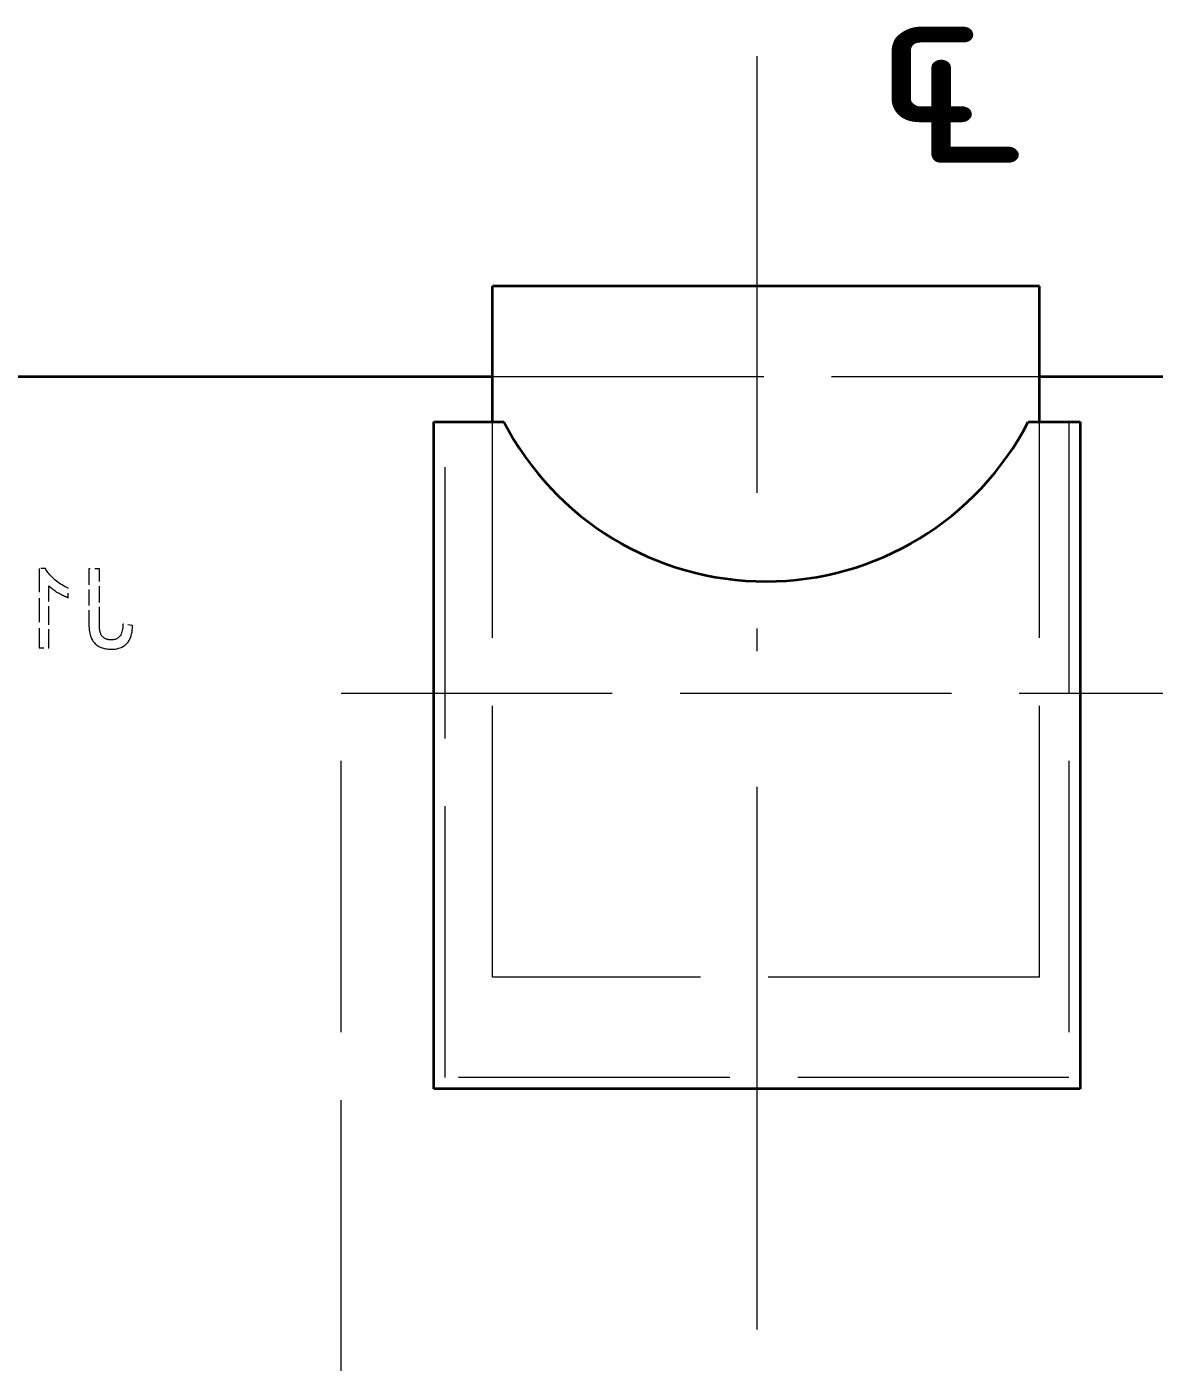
# Model space of a CAD drawing. Extents: x 23 to 417, y 3 to 294.
# Drawn here: x 254.18 to 279.12, y 127.89 to 157.42 of the extents above; entities that cross this region are included whole.
import ezdxf
from ezdxf.enums import TextEntityAlignment as Align

# ---------------------------------------------------------------- set-up
doc = ezdxf.new("R2010")
doc.units = 0
doc.linetypes.add('DASHDOT', pattern=[18.5, 12, -3, 0.5, -3])
doc.linetypes.add('DASHED', pattern=[15, 12, -3])
doc.layers.get('0').update_dxf_attribs({"lineweight": 13})
doc.styles.add('GDT', font='gdt.shx')

# ---------------------------------------------------------------- blocks, each defined once
blk = doc.blocks.new('BLOCK3502')
at = {"color": 7, "lineweight": 13, "style": 'GDT'}
blk.add_text('q', height=7, dxfattribs=at).set_placement((5.2, 58.465), (10.333, 58.465), align=Align.FIT)
blk = doc.blocks.new('BLOCK3528')
at = {"color": 7, "lineweight": 35, "ltscale": 0.15}
for p, q in [((-11.7, 46.3), (-11.7, 52.3)), ((12.5, 46.3), (12.5, 52.3))]:
    blk.add_line(p, q, dxfattribs=at)
at = {"color": 7, "lineweight": 35}
for p, q in [((12.5, 52.3), (-11.7, 52.3)), ((-81, 48.3), (-11.7, 48.3)), ((-14.3, 16.8), (-14.3, 46.3)), ((14.3, 46.3), (14.3, 16.8)), ((14.3, 16.8), (-14.3, 16.8))]:
    blk.add_line(p, q, dxfattribs=at)
at = {"color": 7, "linetype": 'DASHED', "lineweight": 13}
for p, q in [((-11.7, 48.3), (12.5, 48.3)), ((-13.8, 17.3), (-13.8, 46.3)), ((-11.7, 21.744), (-11.7, 46.3)), ((12.5, 21.744), (12.5, 46.3)), ((13.8, 46.3), (13.8, 17.3)), ((-18.4, -10.7), (-18.4, 34.3)), ((-18.4, 34.3), (41.6, 34.3)), ((12.5, 21.744), (-11.7, 21.744)), ((13.8, 17.3), (-13.8, 17.3))]:
    blk.add_line(p, q, dxfattribs=at)
at = {"color": 7, "lineweight": 35, "ltscale": 0.195}
blk.add_line((12.5, 48.3), (20.3, 48.3), dxfattribs=at)
at = {"color": 7, "lineweight": 35, "ltscale": 0.0775}
blk.add_line((-14.3, 46.3), (-11.2, 46.3), dxfattribs=at)
at = {"color": 7, "lineweight": 35, "ltscale": 0.0575}
blk.add_line((12, 46.3), (14.3, 46.3), dxfattribs=at)
at = {"color": 7, "linetype": 'DASHED', "lineweight": 13, "ltscale": 0.006924}
blk.add_line((-31.48, 39.815), (-31.756, 39.815), dxfattribs=at)
at = {"color": 7, "linetype": 'DASHED', "lineweight": 13, "ltscale": 0.087858}
blk.add_line((-31.756, 39.815), (-31.756, 36.3), dxfattribs=at)
at = {"color": 7, "linetype": 'DASHED', "lineweight": 13, "ltscale": 0.001286}
blk.add_line((-31.456, 39.769), (-31.48, 39.815), dxfattribs=at)
at = {"color": 7, "linetype": 'DASHED', "lineweight": 13, "ltscale": 0.001331}
blk.add_line((-31.428, 39.723), (-31.456, 39.769), dxfattribs=at)
at = {"color": 7, "linetype": 'DASHED', "lineweight": 13, "ltscale": 0.001379}
blk.add_line((-31.398, 39.677), (-31.428, 39.723), dxfattribs=at)
at = {"color": 7, "linetype": 'DASHED', "lineweight": 13, "ltscale": 0.001429}
for p, q in [((-31.365, 39.631), (-31.398, 39.677)), ((-28.807, 36.261), (-28.751, 36.252))]:
    blk.add_line(p, q, dxfattribs=at)
at = {"color": 7, "linetype": 'DASHED', "lineweight": 13, "ltscale": 0.001483}
blk.add_line((-31.328, 39.584), (-31.365, 39.631), dxfattribs=at)
at = {"color": 7, "linetype": 'DASHED', "lineweight": 13, "ltscale": 0.001538}
blk.add_line((-31.288, 39.537), (-31.328, 39.584), dxfattribs=at)
at = {"color": 7, "linetype": 'DASHED', "lineweight": 13, "ltscale": 0.011579}
blk.add_line((-29.092, 39.8), (-29.555, 39.8), dxfattribs=at)
at = {"color": 7, "linetype": 'DASHED', "lineweight": 13, "ltscale": 0.059627}
blk.add_line((-29.555, 39.8), (-29.555, 37.415), dxfattribs=at)
at = {"color": 7, "linetype": 'DASHED', "lineweight": 13, "ltscale": 0.060283}
blk.add_line((-29.092, 37.389), (-29.092, 39.8), dxfattribs=at)
at = {"color": 7, "linetype": 'DASHED', "lineweight": 13, "ltscale": 0.06846}
blk.add_line((-31.327, 36.3), (-31.327, 39.039), dxfattribs=at)
at = {"color": 7, "linetype": 'DASHED', "lineweight": 13, "ltscale": 0.00109}
blk.add_line((-31.327, 39.039), (-31.295, 39.009), dxfattribs=at)
at = {"color": 7, "linetype": 'DASHED', "lineweight": 13, "ltscale": 0.001126}
blk.add_line((-31.295, 39.009), (-31.261, 38.98), dxfattribs=at)
at = {"color": 7, "linetype": 'DASHED', "lineweight": 13, "ltscale": 0.001595}
blk.add_line((-31.245, 39.49), (-31.288, 39.537), dxfattribs=at)
at = {"color": 7, "linetype": 'DASHED', "lineweight": 13, "ltscale": 0.001655}
blk.add_line((-31.199, 39.443), (-31.245, 39.49), dxfattribs=at)
at = {"color": 7, "linetype": 'DASHED', "lineweight": 13, "ltscale": 0.001715}
blk.add_line((-31.15, 39.395), (-31.199, 39.443), dxfattribs=at)
at = {"color": 7, "linetype": 'DASHED', "lineweight": 13, "ltscale": 0.001778}
blk.add_line((-31.098, 39.347), (-31.15, 39.395), dxfattribs=at)
at = {"color": 7, "linetype": 'DASHED', "lineweight": 13, "ltscale": 0.001815}
blk.add_line((-31.043, 39.299), (-31.098, 39.347), dxfattribs=at)
at = {"color": 7, "linetype": 'DASHED', "lineweight": 13, "ltscale": 0.001826}
blk.add_line((-30.986, 39.253), (-31.043, 39.299), dxfattribs=at)
at = {"color": 7, "linetype": 'DASHED', "lineweight": 13, "ltscale": 0.00184}
blk.add_line((-30.928, 39.208), (-30.986, 39.253), dxfattribs=at)
at = {"color": 7, "linetype": 'DASHED', "lineweight": 13, "ltscale": 0.001855}
blk.add_line((-30.867, 39.165), (-30.928, 39.208), dxfattribs=at)
at = {"color": 7, "linetype": 'DASHED', "lineweight": 13, "ltscale": 0.001872}
blk.add_line((-30.805, 39.123), (-30.867, 39.165), dxfattribs=at)
at = {"color": 7, "linetype": 'DASHED', "lineweight": 13, "ltscale": 0.00189}
blk.add_line((-30.741, 39.083), (-30.805, 39.123), dxfattribs=at)
at = {"color": 7, "linetype": 'DASHED', "lineweight": 13, "ltscale": 0.00191}
blk.add_line((-30.675, 39.044), (-30.741, 39.083), dxfattribs=at)
at = {"color": 7, "linetype": 'DASHED', "lineweight": 13, "ltscale": 0.001932}
blk.add_line((-30.608, 39.007), (-30.675, 39.044), dxfattribs=at)
at = {"color": 7, "linetype": 'DASHED', "lineweight": 13, "ltscale": 0.001955}
blk.add_line((-30.538, 38.971), (-30.608, 39.007), dxfattribs=at)
at = {"color": 7, "linetype": 'DASHED', "lineweight": 13, "ltscale": 0.001163}
for p, q in [((-31.261, 38.98), (-31.225, 38.95)), ((-30.592, 38.572), (-30.55, 38.553))]:
    blk.add_line(p, q, dxfattribs=at)
at = {"color": 7, "linetype": 'DASHED', "lineweight": 13, "ltscale": 0.001201}
for p, q in [((-31.225, 38.95), (-31.187, 38.92)), ((-30.636, 38.592), (-30.592, 38.572))]:
    blk.add_line(p, q, dxfattribs=at)
at = {"color": 7, "linetype": 'DASHED', "lineweight": 13, "ltscale": 0.001239}
blk.add_line((-31.187, 38.92), (-31.147, 38.891), dxfattribs=at)
at = {"color": 7, "linetype": 'DASHED', "lineweight": 13, "ltscale": 0.001278}
blk.add_line((-31.147, 38.891), (-31.106, 38.861), dxfattribs=at)
at = {"color": 7, "linetype": 'DASHED', "lineweight": 13, "ltscale": 0.001318}
blk.add_line((-31.106, 38.861), (-31.062, 38.832), dxfattribs=at)
at = {"color": 7, "linetype": 'DASHED', "lineweight": 13, "ltscale": 0.001358}
blk.add_line((-31.062, 38.832), (-31.017, 38.802), dxfattribs=at)
at = {"color": 7, "linetype": 'DASHED', "lineweight": 13, "ltscale": 0.001399}
blk.add_line((-31.017, 38.802), (-30.969, 38.772), dxfattribs=at)
at = {"color": 7, "linetype": 'DASHED', "lineweight": 13, "ltscale": 0.00144}
for p, q in [((-30.969, 38.772), (-30.92, 38.743)), ((-30.92, 38.743), (-30.87, 38.714))]:
    blk.add_line(p, q, dxfattribs=at)
at = {"color": 7, "linetype": 'DASHED', "lineweight": 13, "ltscale": 0.0014}
blk.add_line((-30.87, 38.714), (-30.821, 38.686), dxfattribs=at)
at = {"color": 7, "linetype": 'DASHED', "lineweight": 13, "ltscale": 0.001359}
blk.add_line((-30.821, 38.686), (-30.773, 38.661), dxfattribs=at)
at = {"color": 7, "linetype": 'DASHED', "lineweight": 13, "ltscale": 0.001319}
blk.add_line((-30.773, 38.661), (-30.726, 38.636), dxfattribs=at)
at = {"color": 7, "linetype": 'DASHED', "lineweight": 13, "ltscale": 0.00128}
blk.add_line((-30.726, 38.636), (-30.681, 38.613), dxfattribs=at)
at = {"color": 7, "linetype": 'DASHED', "lineweight": 13, "ltscale": 0.00124}
blk.add_line((-30.681, 38.613), (-30.636, 38.592), dxfattribs=at)
at = {"color": 7, "linetype": 'DASHED', "lineweight": 13, "ltscale": 0.001125}
blk.add_line((-30.55, 38.553), (-30.508, 38.536), dxfattribs=at)
at = {"color": 7, "linetype": 'DASHED', "lineweight": 13, "ltscale": 0.001979}
blk.add_line((-30.467, 38.936), (-30.538, 38.971), dxfattribs=at)
at = {"color": 7, "linetype": 'DASHED', "lineweight": 13, "ltscale": 0.001088}
blk.add_line((-30.508, 38.536), (-30.467, 38.521), dxfattribs=at)
at = {"color": 7, "linetype": 'DASHED', "lineweight": 13, "ltscale": 0.010385}
blk.add_line((-30.467, 38.521), (-30.467, 38.936), dxfattribs=at)
at = {"color": 7, "linetype": 'DASHED', "lineweight": 13, "ltscale": 0.002147}
blk.add_line((-29.555, 37.415), (-29.554, 37.329), dxfattribs=at)
at = {"color": 7, "linetype": 'DASHED', "lineweight": 13, "ltscale": 0.002049}
blk.add_line((-29.554, 37.329), (-29.551, 37.247), dxfattribs=at)
at = {"color": 7, "linetype": 'DASHED', "lineweight": 13, "ltscale": 0.001953}
blk.add_line((-29.551, 37.247), (-29.546, 37.17), dxfattribs=at)
at = {"color": 7, "linetype": 'DASHED', "lineweight": 13, "ltscale": 0.001463}
blk.add_line((-29.092, 37.33), (-29.092, 37.389), dxfattribs=at)
at = {"color": 7, "linetype": 'DASHED', "lineweight": 13, "ltscale": 0.001382}
blk.add_line((-29.09, 37.275), (-29.092, 37.33), dxfattribs=at)
at = {"color": 7, "linetype": 'DASHED', "lineweight": 13, "ltscale": 0.001301}
blk.add_line((-29.088, 37.223), (-29.09, 37.275), dxfattribs=at)
at = {"color": 7, "linetype": 'DASHED', "lineweight": 13, "ltscale": 0.001221}
blk.add_line((-29.084, 37.175), (-29.088, 37.223), dxfattribs=at)
at = {"color": 7, "linetype": 'DASHED', "lineweight": 13, "ltscale": 0.001824}
blk.add_line((-28.053, 37.273), (-28.06, 37.2), dxfattribs=at)
at = {"color": 7, "linetype": 'DASHED', "lineweight": 13, "ltscale": 0.001945}
blk.add_line((-28.049, 37.351), (-28.053, 37.273), dxfattribs=at)
at = {"color": 7, "linetype": 'DASHED', "lineweight": 13, "ltscale": 0.010543}
blk.add_line((-27.631, 37.294), (-28.049, 37.351), dxfattribs=at)
at = {"color": 7, "linetype": 'DASHED', "lineweight": 13, "ltscale": 0.00255}
blk.add_line((-27.632, 37.192), (-27.631, 37.294), dxfattribs=at)
at = {"color": 7, "linetype": 'DASHED', "lineweight": 13, "ltscale": 0.001859}
for p, q in [((-29.546, 37.17), (-29.538, 37.096)), ((-28.165, 36.307), (-28.096, 36.336))]:
    blk.add_line(p, q, dxfattribs=at)
at = {"color": 7, "linetype": 'DASHED', "lineweight": 13, "ltscale": 0.001767}
blk.add_line((-29.538, 37.096), (-29.529, 37.026), dxfattribs=at)
at = {"color": 7, "linetype": 'DASHED', "lineweight": 13, "ltscale": 0.001677}
blk.add_line((-29.529, 37.026), (-29.517, 36.959), dxfattribs=at)
at = {"color": 7, "linetype": 'DASHED', "lineweight": 13, "ltscale": 0.00159}
blk.add_line((-29.517, 36.959), (-29.503, 36.897), dxfattribs=at)
at = {"color": 7, "linetype": 'DASHED', "lineweight": 13, "ltscale": 0.001507}
blk.add_line((-29.503, 36.897), (-29.487, 36.839), dxfattribs=at)
at = {"color": 7, "linetype": 'DASHED', "lineweight": 13, "ltscale": 0.001428}
blk.add_line((-29.487, 36.839), (-29.469, 36.785), dxfattribs=at)
at = {"color": 7, "linetype": 'DASHED', "lineweight": 13, "ltscale": 0.001353}
blk.add_line((-29.469, 36.785), (-29.449, 36.735), dxfattribs=at)
at = {"color": 7, "linetype": 'DASHED', "lineweight": 13, "ltscale": 0.001304}
blk.add_line((-29.449, 36.735), (-29.427, 36.688), dxfattribs=at)
at = {"color": 7, "linetype": 'DASHED', "lineweight": 13, "ltscale": 0.001282}
blk.add_line((-29.427, 36.688), (-29.402, 36.643), dxfattribs=at)
at = {"color": 7, "linetype": 'DASHED', "lineweight": 13, "ltscale": 0.001265}
blk.add_line((-29.402, 36.643), (-29.374, 36.6), dxfattribs=at)
at = {"color": 7, "linetype": 'DASHED', "lineweight": 13, "ltscale": 0.001141}
blk.add_line((-29.08, 37.129), (-29.084, 37.175), dxfattribs=at)
at = {"color": 7, "linetype": 'DASHED', "lineweight": 13, "ltscale": 0.001063}
blk.add_line((-29.075, 37.087), (-29.08, 37.129), dxfattribs=at)
at = {"color": 7, "linetype": 'DASHED', "lineweight": 13, "ltscale": 0.000984867}
blk.add_line((-29.069, 37.048), (-29.075, 37.087), dxfattribs=at)
at = {"color": 7, "linetype": 'DASHED', "lineweight": 13, "ltscale": 0.000908513}
blk.add_line((-29.062, 37.012), (-29.069, 37.048), dxfattribs=at)
at = {"color": 7, "linetype": 'DASHED', "lineweight": 13, "ltscale": 0.000834165}
blk.add_line((-29.053, 36.98), (-29.062, 37.012), dxfattribs=at)
at = {"color": 7, "linetype": 'DASHED', "lineweight": 13, "ltscale": 0.00076187}
blk.add_line((-29.044, 36.951), (-29.053, 36.98), dxfattribs=at)
at = {"color": 7, "linetype": 'DASHED', "lineweight": 13, "ltscale": 0.000720189}
blk.add_line((-29.034, 36.924), (-29.044, 36.951), dxfattribs=at)
at = {"color": 7, "linetype": 'DASHED', "lineweight": 13, "ltscale": 0.000708827}
blk.add_line((-29.022, 36.898), (-29.034, 36.924), dxfattribs=at)
at = {"color": 7, "linetype": 'DASHED', "lineweight": 13, "ltscale": 0.000701147}
blk.add_line((-29.009, 36.874), (-29.022, 36.898), dxfattribs=at)
at = {"color": 7, "linetype": 'DASHED', "lineweight": 13, "ltscale": 0.000696847}
blk.add_line((-28.994, 36.85), (-29.009, 36.874), dxfattribs=at)
at = {"color": 7, "linetype": 'DASHED', "lineweight": 13, "ltscale": 0.000695503}
blk.add_line((-28.977, 36.828), (-28.994, 36.85), dxfattribs=at)
at = {"color": 7, "linetype": 'DASHED', "lineweight": 13, "ltscale": 0.000697992}
blk.add_line((-28.959, 36.807), (-28.977, 36.828), dxfattribs=at)
at = {"color": 7, "linetype": 'DASHED', "lineweight": 13, "ltscale": 0.000703493}
blk.add_line((-28.939, 36.787), (-28.959, 36.807), dxfattribs=at)
at = {"color": 7, "linetype": 'DASHED', "lineweight": 13, "ltscale": 0.000712424}
blk.add_line((-28.918, 36.768), (-28.939, 36.787), dxfattribs=at)
at = {"color": 7, "linetype": 'DASHED', "lineweight": 13, "ltscale": 0.000724775}
blk.add_line((-28.895, 36.75), (-28.918, 36.768), dxfattribs=at)
at = {"color": 7, "linetype": 'DASHED', "lineweight": 13, "ltscale": 0.000739881}
blk.add_line((-28.87, 36.734), (-28.895, 36.75), dxfattribs=at)
at = {"color": 7, "linetype": 'DASHED', "lineweight": 13, "ltscale": 0.000748208}
blk.add_line((-28.844, 36.718), (-28.87, 36.734), dxfattribs=at)
at = {"color": 7, "linetype": 'DASHED', "lineweight": 13, "ltscale": 0.000749873}
blk.add_line((-28.818, 36.705), (-28.844, 36.718), dxfattribs=at)
at = {"color": 7, "linetype": 'DASHED', "lineweight": 13, "ltscale": 0.000754515}
blk.add_line((-28.79, 36.693), (-28.818, 36.705), dxfattribs=at)
at = {"color": 7, "linetype": 'DASHED', "lineweight": 13, "ltscale": 0.000762113}
blk.add_line((-28.761, 36.682), (-28.79, 36.693), dxfattribs=at)
at = {"color": 7, "linetype": 'DASHED', "lineweight": 13, "ltscale": 0.00077203}
blk.add_line((-28.732, 36.674), (-28.761, 36.682), dxfattribs=at)
at = {"color": 7, "linetype": 'DASHED', "lineweight": 13, "ltscale": 0.000784987}
blk.add_line((-28.701, 36.666), (-28.732, 36.674), dxfattribs=at)
at = {"color": 7, "linetype": 'DASHED', "lineweight": 13, "ltscale": 0.000800069}
blk.add_line((-28.669, 36.661), (-28.701, 36.666), dxfattribs=at)
at = {"color": 7, "linetype": 'DASHED', "lineweight": 13, "ltscale": 0.000817905}
blk.add_line((-28.637, 36.657), (-28.669, 36.661), dxfattribs=at)
at = {"color": 7, "linetype": 'DASHED', "lineweight": 13, "ltscale": 0.000837557}
blk.add_line((-28.604, 36.654), (-28.637, 36.657), dxfattribs=at)
at = {"color": 7, "linetype": 'DASHED', "lineweight": 13, "ltscale": 0.000859683}
blk.add_line((-28.569, 36.654), (-28.604, 36.654), dxfattribs=at)
at = {"color": 7, "linetype": 'DASHED', "lineweight": 13, "ltscale": 0.001157}
blk.add_line((-28.523, 36.655), (-28.569, 36.654), dxfattribs=at)
at = {"color": 7, "linetype": 'DASHED', "lineweight": 13, "ltscale": 0.00111}
blk.add_line((-28.479, 36.66), (-28.523, 36.655), dxfattribs=at)
at = {"color": 7, "linetype": 'DASHED', "lineweight": 13, "ltscale": 0.00107}
blk.add_line((-28.437, 36.667), (-28.479, 36.66), dxfattribs=at)
at = {"color": 7, "linetype": 'DASHED', "lineweight": 13, "ltscale": 0.001035}
blk.add_line((-28.397, 36.677), (-28.437, 36.667), dxfattribs=at)
at = {"color": 7, "linetype": 'DASHED', "lineweight": 13, "ltscale": 0.001007}
blk.add_line((-28.359, 36.691), (-28.397, 36.677), dxfattribs=at)
at = {"color": 7, "linetype": 'DASHED', "lineweight": 13, "ltscale": 0.000987304}
blk.add_line((-28.323, 36.707), (-28.359, 36.691), dxfattribs=at)
at = {"color": 7, "linetype": 'DASHED', "lineweight": 13, "ltscale": 0.000975291}
blk.add_line((-28.289, 36.726), (-28.323, 36.707), dxfattribs=at)
at = {"color": 7, "linetype": 'DASHED', "lineweight": 13, "ltscale": 0.000970806}
blk.add_line((-28.257, 36.748), (-28.289, 36.726), dxfattribs=at)
at = {"color": 7, "linetype": 'DASHED', "lineweight": 13, "ltscale": 0.000975758}
blk.add_line((-28.227, 36.774), (-28.257, 36.748), dxfattribs=at)
at = {"color": 7, "linetype": 'DASHED', "lineweight": 13, "ltscale": 0.000987814}
blk.add_line((-28.199, 36.802), (-28.227, 36.774), dxfattribs=at)
at = {"color": 7, "linetype": 'DASHED', "lineweight": 13, "ltscale": 0.001027}
blk.add_line((-28.174, 36.834), (-28.199, 36.802), dxfattribs=at)
at = {"color": 7, "linetype": 'DASHED', "lineweight": 13, "ltscale": 0.001096}
blk.add_line((-28.15, 36.871), (-28.174, 36.834), dxfattribs=at)
at = {"color": 7, "linetype": 'DASHED', "lineweight": 13, "ltscale": 0.001178}
blk.add_line((-28.129, 36.913), (-28.15, 36.871), dxfattribs=at)
at = {"color": 7, "linetype": 'DASHED', "lineweight": 13, "ltscale": 0.001271}
blk.add_line((-28.111, 36.961), (-28.129, 36.913), dxfattribs=at)
at = {"color": 7, "linetype": 'DASHED', "lineweight": 13, "ltscale": 0.001371}
blk.add_line((-28.095, 37.013), (-28.111, 36.961), dxfattribs=at)
at = {"color": 7, "linetype": 'DASHED', "lineweight": 13, "ltscale": 0.001477}
blk.add_line((-28.081, 37.07), (-28.095, 37.013), dxfattribs=at)
at = {"color": 7, "linetype": 'DASHED', "lineweight": 13, "ltscale": 0.001589}
blk.add_line((-28.069, 37.133), (-28.081, 37.07), dxfattribs=at)
at = {"color": 7, "linetype": 'DASHED', "lineweight": 13, "ltscale": 0.001705}
blk.add_line((-28.06, 37.2), (-28.069, 37.133), dxfattribs=at)
at = {"color": 7, "linetype": 'DASHED', "lineweight": 13, "ltscale": 0.001836}
blk.add_line((-27.82, 36.561), (-27.778, 36.622), dxfattribs=at)
at = {"color": 7, "linetype": 'DASHED', "lineweight": 13, "ltscale": 0.00188}
blk.add_line((-27.778, 36.622), (-27.742, 36.688), dxfattribs=at)
at = {"color": 7, "linetype": 'DASHED', "lineweight": 13, "ltscale": 0.001939}
blk.add_line((-27.742, 36.688), (-27.711, 36.759), dxfattribs=at)
at = {"color": 7, "linetype": 'DASHED', "lineweight": 13, "ltscale": 0.002014}
blk.add_line((-27.711, 36.759), (-27.685, 36.835), dxfattribs=at)
at = {"color": 7, "linetype": 'DASHED', "lineweight": 13, "ltscale": 0.0021}
blk.add_line((-27.685, 36.835), (-27.664, 36.916), dxfattribs=at)
at = {"color": 7, "linetype": 'DASHED', "lineweight": 13, "ltscale": 0.002199}
blk.add_line((-27.664, 36.916), (-27.648, 37.003), dxfattribs=at)
at = {"color": 7, "linetype": 'DASHED', "lineweight": 13, "ltscale": 0.002308}
blk.add_line((-27.648, 37.003), (-27.637, 37.095), dxfattribs=at)
at = {"color": 7, "linetype": 'DASHED', "lineweight": 13, "ltscale": 0.002425}
blk.add_line((-27.637, 37.095), (-27.632, 37.192), dxfattribs=at)
at = {"color": 7, "linetype": 'DASHED', "lineweight": 13, "ltscale": 0.010744}
blk.add_line((-31.756, 36.3), (-31.327, 36.3), dxfattribs=at)
at = {"color": 7, "linetype": 'DASHED', "lineweight": 13, "ltscale": 0.001253}
blk.add_line((-29.374, 36.6), (-29.344, 36.56), dxfattribs=at)
at = {"color": 7, "linetype": 'DASHED', "lineweight": 13, "ltscale": 0.001247}
for p, q in [((-29.344, 36.56), (-29.312, 36.522)), ((-29.312, 36.522), (-29.277, 36.487))]:
    blk.add_line(p, q, dxfattribs=at)
at = {"color": 7, "linetype": 'DASHED', "lineweight": 13, "ltscale": 0.001252}
blk.add_line((-29.277, 36.487), (-29.239, 36.453), dxfattribs=at)
at = {"color": 7, "linetype": 'DASHED', "lineweight": 13, "ltscale": 0.001263}
blk.add_line((-29.239, 36.453), (-29.2, 36.422), dxfattribs=at)
at = {"color": 7, "linetype": 'DASHED', "lineweight": 13, "ltscale": 0.001279}
blk.add_line((-29.2, 36.422), (-29.157, 36.394), dxfattribs=at)
at = {"color": 7, "linetype": 'DASHED', "lineweight": 13, "ltscale": 0.001302}
blk.add_line((-29.157, 36.394), (-29.112, 36.367), dxfattribs=at)
at = {"color": 7, "linetype": 'DASHED', "lineweight": 13, "ltscale": 0.001317}
blk.add_line((-29.112, 36.367), (-29.065, 36.343), dxfattribs=at)
at = {"color": 7, "linetype": 'DASHED', "lineweight": 13, "ltscale": 0.001326}
blk.add_line((-29.065, 36.343), (-29.017, 36.322), dxfattribs=at)
at = {"color": 7, "linetype": 'DASHED', "lineweight": 13, "ltscale": 0.001339}
blk.add_line((-29.017, 36.322), (-28.967, 36.303), dxfattribs=at)
at = {"color": 7, "linetype": 'DASHED', "lineweight": 13, "ltscale": 0.001356}
blk.add_line((-28.967, 36.303), (-28.915, 36.286), dxfattribs=at)
at = {"color": 7, "linetype": 'DASHED', "lineweight": 13, "ltscale": 0.001377}
blk.add_line((-28.915, 36.286), (-28.862, 36.272), dxfattribs=at)
at = {"color": 7, "linetype": 'DASHED', "lineweight": 13, "ltscale": 0.001401}
blk.add_line((-28.862, 36.272), (-28.807, 36.261), dxfattribs=at)
at = {"color": 7, "linetype": 'DASHED', "lineweight": 13, "ltscale": 0.00146}
blk.add_line((-28.751, 36.252), (-28.693, 36.246), dxfattribs=at)
at = {"color": 7, "linetype": 'DASHED', "lineweight": 13, "ltscale": 0.001495}
blk.add_line((-28.693, 36.246), (-28.633, 36.242), dxfattribs=at)
at = {"color": 7, "linetype": 'DASHED', "lineweight": 13, "ltscale": 0.001532}
blk.add_line((-28.633, 36.242), (-28.572, 36.241), dxfattribs=at)
at = {"color": 7, "linetype": 'DASHED', "lineweight": 13, "ltscale": 0.002251}
blk.add_line((-28.572, 36.241), (-28.482, 36.243), dxfattribs=at)
at = {"color": 7, "linetype": 'DASHED', "lineweight": 13, "ltscale": 0.002151}
blk.add_line((-28.482, 36.243), (-28.396, 36.251), dxfattribs=at)
at = {"color": 7, "linetype": 'DASHED', "lineweight": 13, "ltscale": 0.002061}
blk.add_line((-28.396, 36.251), (-28.315, 36.264), dxfattribs=at)
at = {"color": 7, "linetype": 'DASHED', "lineweight": 13, "ltscale": 0.001981}
blk.add_line((-28.315, 36.264), (-28.238, 36.283), dxfattribs=at)
at = {"color": 7, "linetype": 'DASHED', "lineweight": 13, "ltscale": 0.001913}
blk.add_line((-28.238, 36.283), (-28.165, 36.307), dxfattribs=at)
at = {"color": 7, "linetype": 'DASHED', "lineweight": 13, "ltscale": 0.001819}
blk.add_line((-28.096, 36.336), (-28.032, 36.371), dxfattribs=at)
at = {"color": 7, "linetype": 'DASHED', "lineweight": 13, "ltscale": 0.001794}
for p, q in [((-28.032, 36.371), (-27.973, 36.41)), ((-27.917, 36.455), (-27.866, 36.506))]:
    blk.add_line(p, q, dxfattribs=at)
at = {"color": 7, "linetype": 'DASHED', "lineweight": 13, "ltscale": 0.001786}
blk.add_line((-27.973, 36.41), (-27.917, 36.455), dxfattribs=at)
at = {"color": 7, "linetype": 'DASHED', "lineweight": 13, "ltscale": 0.00181}
blk.add_line((-27.866, 36.506), (-27.82, 36.561), dxfattribs=at)
at = {"color": 7, "lineweight": 35}
blk.add_arc((0.4, 52.3), 13.06, 207.34988, 332.65012, dxfattribs=at)

msp = doc.modelspace()

# ---------------------------------------------------------------- linework, layer by layer
at = {"color": 7, "linetype": 'DASHDOT', "lineweight": 13}
msp.add_line((270.3286, 91.6142), (270.3286, 156.7764), dxfattribs=at)

# ---------------------------------------------------------------- block references
at = {"lineweight": 0, "xscale": 0.5, "yscale": 0.5, "zscale": 0.5}
for name in ['BLOCK3502', 'BLOCK3528']:
    msp.add_blockref(name, (270.3286, 125.5377), dxfattribs=at)

doc.saveas('drawing.dxf')
